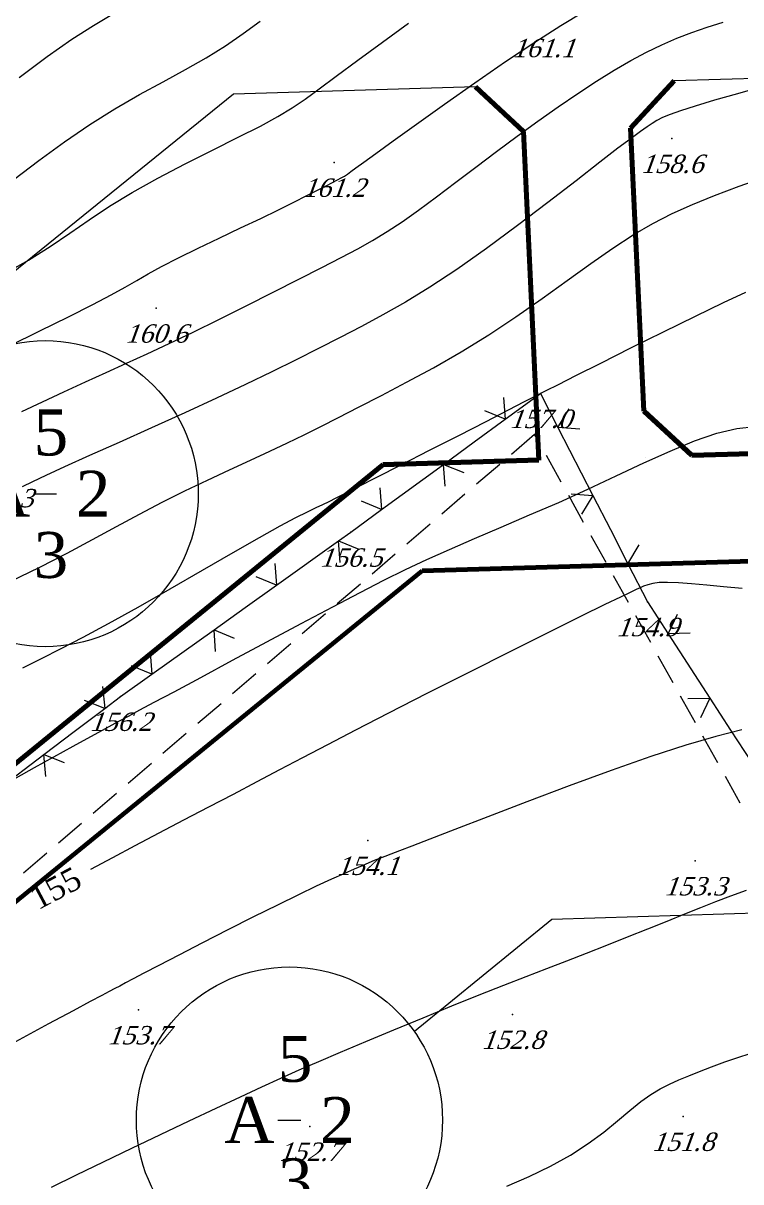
# Model space of a CAD drawing. Header units: millimetres. Extents: x 566284 to 574062, y 4517236 to 4521877.
# Drawn here: x 573625.1 to 573672, y 4518164.9 to 4518240.5 of the extents above; entities that cross this region are included whole.
import ezdxf

# ---------------------------------------------------------------- set-up
doc = ezdxf.new("R2010")
doc.units = ezdxf.units.MM
for name, color, linetype in [('ADAKENARI', 7, 'Continuous'), ('ADAOMURGA', 7, 'Continuous'), ('SM_DAIRE', 7, 'Continuous'), ('SM_YAPI', 7, 'Continuous')]:
    doc.layers.add(name, color=color, linetype=linetype)
for name, color, linetype, lineweight in [('CiT', 18, 'Continuous', 0), ('EGRI_10M', 1, 'Continuous', 0), ('EGRI_1M', 18, 'Continuous', 0), ('EGRI_2M', 18, 'Continuous', 0), ('EGRI_5M', 1, 'Continuous', 0), ('EGRI_5M_MKOT', 18, 'Continuous', 0), ('KAD_HATTAM', 1, 'Continuous', 0), ('KAD_NOKTA', 1, 'Continuous', 0), ('NKOT', 1, 'Continuous', 0), ('NOKTA', 18, 'Continuous', 0)]:
    doc.layers.add(name, color=color, linetype=linetype, lineweight=lineweight)
doc.styles.get("Standard").update_dxf_attribs({"font": 'TimesNewRoman.ttf'})

msp = doc.modelspace()

# ---------------------------------------------------------------- linework, layer by layer
at = {"layer": 'ADAKENARI', "lineweight": 0}
for p, q in [((573734.47, 4518238.768, 2.123), (573667.64, 4518236.762, 119.304)), ((573638.839, 4518235.897, 160.989), (573584.572, 4518192.004, 163.475)), ((573654.644, 4518236.371, 211.125), (573638.839, 4518235.897, 262.282))]:
    msp.add_line(p, q, dxfattribs=at)
at = {"layer": 'ADAKENARI', "lineweight": 70}
for p, q in [((573664.781, 4518233.675, 156.319), (573667.64, 4518236.762, 119.304)), ((573654.644, 4518236.371, 170.919), (573657.783, 4518233.465, 71.786)), ((573665.645, 4518215.192, 156.319), (573664.781, 4518233.675, 119.304)), ((573657.783, 4518233.465, 170.919), (573658.788, 4518211.985, 71.786)), ((573665.785, 4518212.194, 156.319), (573665.785, 4518212.195, 160.37)), ((573651.174, 4518204.753, 156.43), (573762.523, 4518208.096, 0)), ((573607.166, 4518168.971, 156.43), (573651.174, 4518204.753, 156.43))]:
    msp.add_line(p, q, dxfattribs=at)
at = {"layer": 'ADAKENARI', "lineweight": 100}
for p, q in [((573668.784, 4518212.285, 156.43), (573665.645, 4518215.192, 153.93)), ((573762.626, 4518215.102, 156.43), (573668.784, 4518212.285, 153.93)), ((573648.596, 4518211.679, -51.489), (573602.75, 4518174.402, 156.43)), ((573658.788, 4518211.985, 71.786), (573648.596, 4518211.679, -51.489))]:
    msp.add_line(p, q, dxfattribs=at)
at = {"layer": 'ADAOMURGA', "lineweight": 0}
for p, q in [((573700.913, 4518183.236, 154.348), (573659.645, 4518181.997, 156.29)), ((573659.645, 4518181.997, 156.29), (573650.657, 4518174.664, 140.441))]:
    msp.add_line(p, q, dxfattribs=at)
at = {"layer": 'CiT', "lineweight": 0}
for p, q in [((573656.592, 4518214.666), (573658.895, 4518216.349)), ((573658.895, 4518216.349), (573660.036, 4518214.125)), ((573656.478, 4518216.093), (573656.592, 4518214.666)), ((573654.574, 4518213.191), (573656.592, 4518214.666)), ((573656.592, 4518214.666), (573655.267, 4518215.207)), ((573660.036, 4518214.125), (573660.778, 4518215.349)), ((573661.463, 4518214.015), (573660.036, 4518214.125)), ((573660.036, 4518214.125), (573662.32, 4518209.677)), ((573652.555, 4518211.715), (573654.574, 4518213.191)), ((573648.519, 4518208.765), (573652.555, 4518211.715)), ((573652.669, 4518210.289), (573652.555, 4518211.715)), ((573652.555, 4518211.715), (573653.88, 4518211.174)), ((573648.405, 4518210.191), (573648.519, 4518208.765)), ((573648.519, 4518208.765), (573647.194, 4518209.306)), ((573660.893, 4518209.788), (573662.32, 4518209.677)), ((573662.32, 4518209.677), (573661.578, 4518208.453)), ((573662.32, 4518209.677), (573663.461, 4518207.453)), ((573646.501, 4518207.289), (573648.519, 4518208.765)), ((573645.709, 4518206.724), (573646.501, 4518207.289)), ((573663.461, 4518207.453), (573664.603, 4518205.229)), ((573641.639, 4518203.819), (573645.709, 4518206.724)), ((573645.807, 4518205.296), (573645.709, 4518206.724)), ((573645.709, 4518206.724), (573647.027, 4518206.168)), ((573664.603, 4518205.229), (573665.345, 4518206.453)), ((573641.542, 4518205.247), (573641.639, 4518203.819)), ((573666.03, 4518205.118), (573664.603, 4518205.229)), ((573664.603, 4518205.229), (573665.879, 4518202.744)), ((573641.639, 4518203.819), (573640.321, 4518204.375)), ((573639.605, 4518202.366), (573641.639, 4518203.819)), ((573665.879, 4518202.744), (573667.239, 4518200.647)), ((573637.57, 4518200.914), (573639.605, 4518202.366)), ((573667.239, 4518200.647), (573667.853, 4518201.939)), ((573633.5, 4518198.009), (573637.57, 4518200.914)), ((573637.668, 4518199.486), (573637.57, 4518200.914)), ((573637.57, 4518200.914), (573638.888, 4518200.358)), ((573668.67, 4518200.681), (573667.239, 4518200.647)), ((573667.239, 4518200.647), (573669.96, 4518196.452)), ((573633.403, 4518199.437), (573633.5, 4518198.009)), ((573631.466, 4518196.556), (573633.5, 4518198.009)), ((573633.5, 4518198.009), (573632.182, 4518198.565)), ((573630.293, 4518197.197), (573630.43, 4518195.773)), ((573630.43, 4518195.773), (573631.466, 4518196.556)), ((573668.529, 4518196.418), (573669.96, 4518196.452)), ((573669.96, 4518196.452), (573669.345, 4518195.159)), ((573669.96, 4518196.452), (573671.32, 4518194.354)), ((573628.437, 4518194.264), (573630.43, 4518195.773)), ((573630.43, 4518195.773), (573629.097, 4518196.292)), ((573626.443, 4518192.755), (573628.437, 4518194.264)), ((573671.32, 4518194.354), (573672.68, 4518192.257)), ((573622.456, 4518189.738), (573626.443, 4518192.755)), ((573626.581, 4518191.331), (573626.443, 4518192.755)), ((573626.443, 4518192.755), (573627.777, 4518192.236))]:
    msp.add_line(p, q, dxfattribs=at)
for p in [(573658.895, 4518216.349, 156.989), (573658.895, 4518216.349, 156.989), (573646.501, 4518207.289, 156.466), (573646.501, 4518207.289, 156.466), (573665.879, 4518202.744, 154.849), (573665.879, 4518202.744, 154.849), (573631.466, 4518196.556, 156.169), (573631.466, 4518196.556, 156.169)]:
    msp.add_point(p, dxfattribs=at)
at = {"layer": 'EGRI_10M', "lineweight": 0, "elevation": 160}
msp.add_lwpolyline([(573625.021, 4518215.166), (573626.365, 4518215.803), (573627.766, 4518216.458), (573629.164, 4518217.102), (573630.516, 4518217.717), (573631.85, 4518218.322), (573633.211, 4518218.944), (573634.645, 4518219.612), (573636.197, 4518220.353), (573637.892, 4518221.183), (573639.665, 4518222.068), (573641.432, 4518222.961), (573643.108, 4518223.815), (573644.609, 4518224.582), (573645.876, 4518225.233), (573646.958, 4518225.803), (573647.931, 4518226.347), (573648.87, 4518226.916), (573649.851, 4518227.564), (573650.934, 4518228.33), (573652.113, 4518229.199), (573653.368, 4518230.145), (573654.678, 4518231.137), (573656.022, 4518232.149), (573657.378, 4518233.154), (573658.729, 4518234.134), (573660.056, 4518235.071), (573661.34, 4518235.949), (573662.562, 4518236.751), (573663.71, 4518237.464), (573664.792, 4518238.092), (573665.825, 4518238.643), (573666.824, 4518239.127), (573667.802, 4518239.55), (573668.779, 4518239.923), (573669.78, 4518240.268), (573670.835, 4518240.607)], dxfattribs=at)
at = {"layer": 'EGRI_1M', "lineweight": 0}
for points, elevation in [([(573624.2, 4518219.458), (573626.196, 4518220.434), (573628.066, 4518221.353), (573629.654, 4518222.151), (573630.857, 4518222.785), (573631.764, 4518223.294), (573632.519, 4518223.735), (573633.262, 4518224.163), (573634.134, 4518224.638), (573635.239, 4518225.2), (573636.526, 4518225.83), (573637.91, 4518226.494), (573639.303, 4518227.158), (573640.617, 4518227.786), (573641.781, 4518228.351), (573642.785, 4518228.845), (573643.634, 4518229.27), (573644.335, 4518229.625), (573644.892, 4518229.91), (573645.317, 4518230.128), (573645.636, 4518230.294), (573645.881, 4518230.429), (573646.086, 4518230.551), (573646.281, 4518230.679), (573646.507, 4518230.84), (573646.838, 4518231.081), (573647.355, 4518231.46), (573648.138, 4518232.031), (573649.27, 4518232.851), (573650.796, 4518233.947), (573652.617, 4518235.243), (573654.602, 4518236.636), (573656.615, 4518238.022), (573658.525, 4518239.298), (573660.223, 4518240.381), (573661.7, 4518241.278)], 161), ([(573624.481, 4518230.313), (573626.132, 4518231.557), (573627.791, 4518232.779), (573629.447, 4518233.923), (573631.087, 4518234.947), (573632.692, 4518235.867), (573634.238, 4518236.71), (573635.703, 4518237.505), (573637.064, 4518238.28), (573638.31, 4518239.059), (573639.472, 4518239.854), (573640.591, 4518240.673)], 163), ([(573673.35, 4518236.381), (573671.759, 4518235.926), (573670.27, 4518235.496), (573669.002, 4518235.118), (573668.045, 4518234.814), (573667.358, 4518234.57), (573666.869, 4518234.364), (573666.504, 4518234.177), (573666.19, 4518233.986), (573665.855, 4518233.765), (573665.423, 4518233.459), (573664.816, 4518233.011), (573663.958, 4518232.36), (573662.773, 4518231.448), (573661.218, 4518230.243), (573659.382, 4518228.829), (573657.388, 4518227.317), (573655.36, 4518225.82), (573653.422, 4518224.448), (573651.666, 4518223.287), (573650.076, 4518222.313), (573648.601, 4518221.477), (573647.196, 4518220.727), (573645.811, 4518220.013), (573644.4, 4518219.293), (573642.925, 4518218.547), (573641.348, 4518217.763), (573639.63, 4518216.93), (573637.734, 4518216.036), (573635.651, 4518215.079), (573633.485, 4518214.101), (573631.368, 4518213.153), (573629.431, 4518212.288), (573627.807, 4518211.556), (573626.589, 4518210.994), (573625.704, 4518210.572), (573625.043, 4518210.247)], 159), ([(573625.08, 4518198.422), (573626.3, 4518199.034), (573627.587, 4518199.68), (573629.022, 4518200.42), (573630.683, 4518201.312), (573632.613, 4518202.39), (573634.706, 4518203.585), (573636.819, 4518204.803), (573638.81, 4518205.953), (573640.536, 4518206.939), (573641.891, 4518207.691), (573642.91, 4518208.235), (573643.666, 4518208.619), (573644.232, 4518208.891), (573644.682, 4518209.1), (573645.09, 4518209.293), (573645.55, 4518209.519), (573646.16, 4518209.826), (573647.016, 4518210.263), (573648.214, 4518210.876), (573649.805, 4518211.691), (573651.648, 4518212.635), (573653.554, 4518213.612), (573655.337, 4518214.526), (573656.808, 4518215.28), (573657.846, 4518215.812), (573658.594, 4518216.194), (573659.263, 4518216.535), (573660.063, 4518216.939), (573661.204, 4518217.514), (573662.828, 4518218.331), (573664.804, 4518219.321), (573666.934, 4518220.381), (573669.019, 4518221.406), (573670.86, 4518222.293), (573672.315, 4518222.963)], 157), ([(573672.33, 4518183.875), (573671.308, 4518183.514), (573670.337, 4518183.146), (573669.356, 4518182.755), (573668.305, 4518182.329), (573667.14, 4518181.857), (573665.88, 4518181.351), (573664.561, 4518180.824), (573663.217, 4518180.292), (573661.886, 4518179.77), (573660.587, 4518179.268), (573659.286, 4518178.767), (573657.933, 4518178.244), (573656.479, 4518177.675), (573654.874, 4518177.037), (573653.093, 4518176.317), (573651.204, 4518175.544), (573649.299, 4518174.757), (573647.471, 4518173.994), (573645.812, 4518173.296), (573644.383, 4518172.687), (573643.114, 4518172.137), (573641.907, 4518171.601), (573640.661, 4518171.035), (573639.277, 4518170.393), (573637.683, 4518169.646), (573635.921, 4518168.812), (573634.06, 4518167.926), (573632.169, 4518167.021), (573630.32, 4518166.131), (573628.567, 4518165.283), (573626.918, 4518164.48)], 153)]:
    msp.add_lwpolyline(points, dxfattribs=dict(at, elevation=elevation))
at = {"layer": 'EGRI_2M', "lineweight": 0}
for points, elevation in [([(573624.834, 4518236.984), (573626.671, 4518238.364), (573628.278, 4518239.48), (573629.696, 4518240.386), (573630.997, 4518241.172)], 164), ([(573623.868, 4518224.166), (573625.448, 4518225.064), (573626.856, 4518225.945), (573628.151, 4518226.816), (573629.419, 4518227.689), (573630.748, 4518228.574), (573632.223, 4518229.482), (573633.897, 4518230.415), (573635.687, 4518231.348), (573637.478, 4518232.249), (573639.154, 4518233.082), (573640.599, 4518233.817), (573641.74, 4518234.437), (573642.67, 4518234.998), (573643.525, 4518235.574), (573644.443, 4518236.241), (573645.557, 4518237.071), (573646.962, 4518238.111), (573648.573, 4518239.297), (573650.264, 4518240.537)], 162), ([(573624.255, 4518204.062), (573626.19, 4518205.007), (573627.977, 4518205.925), (573629.631, 4518206.808), (573631.189, 4518207.656), (573632.69, 4518208.469), (573634.172, 4518209.247), (573635.661, 4518209.989), (573637.139, 4518210.694), (573638.576, 4518211.36), (573639.942, 4518211.985), (573641.208, 4518212.568), (573642.36, 4518213.112), (573643.449, 4518213.641), (573644.543, 4518214.186), (573645.708, 4518214.778), (573647.012, 4518215.445), (573648.504, 4518216.211), (573650.151, 4518217.076), (573651.903, 4518218.032), (573653.711, 4518219.07), (573655.523, 4518220.183), (573657.295, 4518221.358), (573659.006, 4518222.555), (573660.642, 4518223.732), (573662.187, 4518224.842), (573663.626, 4518225.842), (573664.957, 4518226.701), (573666.227, 4518227.44), (573667.497, 4518228.094), (573668.826, 4518228.698), (573670.274, 4518229.286), (573671.874, 4518229.884), (573673.558, 4518230.473)], 158), ([(573624.65, 4518191.248), (573625.848, 4518191.917), (573627.112, 4518192.618), (573628.364, 4518193.307), (573629.526, 4518193.944), (573630.519, 4518194.485), (573631.303, 4518194.91), (573631.988, 4518195.279), (573632.726, 4518195.674), (573633.666, 4518196.177), (573634.958, 4518196.869), (573636.699, 4518197.804), (573638.773, 4518198.917), (573641.015, 4518200.119), (573643.257, 4518201.315), (573645.33, 4518202.415), (573647.114, 4518203.349), (573648.665, 4518204.143), (573650.086, 4518204.844), (573651.481, 4518205.502), (573652.951, 4518206.163), (573654.576, 4518206.867), (573656.336, 4518207.618), (573658.187, 4518208.409), (573660.085, 4518209.235), (573661.987, 4518210.09), (573663.851, 4518210.961), (573665.651, 4518211.808), (573667.362, 4518212.585), (573668.96, 4518213.246), (573670.42, 4518213.744), (573671.73, 4518214.048), (573672.923, 4518214.19)], 156), ([(573672.061, 4518194.375), (573670.348, 4518193.947), (573668.383, 4518193.373), (573666.112, 4518192.634), (573663.523, 4518191.726), (573660.762, 4518190.713), (573658.014, 4518189.679), (573655.467, 4518188.704), (573653.305, 4518187.87), (573651.666, 4518187.239), (573650.493, 4518186.788), (573649.682, 4518186.477), (573649.127, 4518186.265), (573648.722, 4518186.109), (573648.375, 4518185.973), (573648.038, 4518185.836), (573647.672, 4518185.683), (573647.244, 4518185.5), (573646.714, 4518185.27), (573646.052, 4518184.978), (573645.236, 4518184.612), (573644.251, 4518184.157), (573643.081, 4518183.602), (573641.709, 4518182.934), (573640.14, 4518182.152), (573638.468, 4518181.305), (573636.806, 4518180.454), (573635.268, 4518179.661), (573633.969, 4518178.986), (573632.989, 4518178.476), (573632.287, 4518178.107), (573631.785, 4518177.842), (573631.41, 4518177.643), (573631.085, 4518177.472), (573630.728, 4518177.286), (573630.231, 4518177.026), (573629.478, 4518176.628), (573628.356, 4518176.028), (573626.748, 4518175.162), (573624.594, 4518173.996)], 154), ([(573656.699, 4518164.569), (573658.149, 4518165.205), (573659.553, 4518165.882), (573660.856, 4518166.597), (573662.013, 4518167.348), (573663.033, 4518168.106), (573663.932, 4518168.838), (573664.731, 4518169.511), (573665.448, 4518170.092), (573666.102, 4518170.558), (573666.718, 4518170.929), (573667.32, 4518171.236), (573667.933, 4518171.508), (573668.583, 4518171.776), (573669.291, 4518172.065), (573670.074, 4518172.374), (573670.947, 4518172.697), (573671.922, 4518173.027), (573673.016, 4518173.357)], 152)]:
    msp.add_lwpolyline(points, dxfattribs=dict(at, elevation=elevation))
at = {"layer": 'EGRI_5M', "lineweight": 0, "elevation": 155}
msp.add_lwpolyline([(573672.067, 4518203.601), (573670.86, 4518203.71), (573669.755, 4518203.816), (573668.767, 4518203.909), (573667.912, 4518203.976), (573667.204, 4518204.006), (573666.652, 4518203.991), (573666.228, 4518203.937), (573665.901, 4518203.856), (573665.636, 4518203.756), (573665.399, 4518203.65), (573665.143, 4518203.533), (573664.756, 4518203.355), (573664.114, 4518203.05), (573663.092, 4518202.554), (573661.564, 4518201.802), (573659.462, 4518200.758), (573656.939, 4518199.498), (573654.207, 4518198.127), (573651.476, 4518196.748), (573648.956, 4518195.466), (573646.805, 4518194.359), (573644.973, 4518193.406), (573643.358, 4518192.557), (573641.856, 4518191.765), (573640.367, 4518190.979), (573638.811, 4518190.163), (573637.2, 4518189.322), (573635.571, 4518188.472), (573633.961, 4518187.629), (573632.405, 4518186.808), (573630.928, 4518186.021), (573629.498, 4518185.254)], dxfattribs=at)
at = {"layer": 'KAD_HATTAM', "lineweight": 0}
for p, q in [((573658.512, 4518213.672), (573656.994, 4518212.369)), ((573658.793, 4518213.168), (573658.512, 4518213.672)), ((573656.236, 4518211.718), (573654.718, 4518210.415)), ((573660.255, 4518210.549), (573659.28, 4518212.295)), ((573653.959, 4518209.764), (573652.442, 4518208.461)), ((573661.717, 4518207.929), (573660.742, 4518209.675)), ((573651.683, 4518207.81), (573650.165, 4518206.507)), ((573663.178, 4518205.309), (573662.204, 4518207.056)), ((573649.407, 4518205.856), (573647.889, 4518204.553)), ((573664.64, 4518202.689), (573663.666, 4518204.436)), ((573647.13, 4518203.901), (573645.613, 4518202.599)), ((573644.854, 4518201.947), (573643.337, 4518200.645)), ((573666.102, 4518200.07), (573665.127, 4518201.816)), ((573642.578, 4518199.993), (573641.06, 4518198.69)), ((573667.564, 4518197.45), (573666.589, 4518199.196)), ((573640.302, 4518198.039), (573638.784, 4518196.736)), ((573669.026, 4518194.83), (573668.051, 4518196.577)), ((573638.025, 4518196.085), (573636.508, 4518194.782)), ((573635.749, 4518194.131), (573634.232, 4518192.828)), ((573670.487, 4518192.21), (573669.513, 4518193.957)), ((573633.473, 4518192.177), (573631.955, 4518190.874)), ((573671.949, 4518189.591), (573670.975, 4518191.337)), ((573631.197, 4518190.223), (573629.679, 4518188.92)), ((573628.92, 4518188.268), (573627.403, 4518186.966)), ((573626.644, 4518186.314), (573625.127, 4518185.012))]:
    msp.add_line(p, q, dxfattribs=at)
at = {"layer": 'KAD_NOKTA', "lineweight": 0}
msp.add_point((573658.512, 4518213.672), dxfattribs=at)
at = {"layer": 'NOKTA', "lineweight": 0}
for p in [(573667.486, 4518232.999, 158.643), (573645.41, 4518231.439, 161.244), (573633.791, 4518221.914, 160.553), (573658.897, 4518216.338, 156.998), (573646.502, 4518207.282, 156.476), (573665.881, 4518202.741, 154.859), (573631.466, 4518196.555, 156.178), (573647.613, 4518187.149, 154.128), (573669.005, 4518185.811, 153.301), (573632.624, 4518176.082, 153.744), (573657.072, 4518175.785, 152.81), (573643.836, 4518168.47, 152.653), (573668.208, 4518169.121, 151.766)]:
    msp.add_point(p, dxfattribs=at)
at = {"layer": 'SM_DAIRE', "lineweight": 0}
for centre in [(573626.537, 4518209.802), (573642.494, 4518168.887)]:
    msp.add_circle(centre, 10, dxfattribs=at)
at = {"layer": 'SM_YAPI', "lineweight": 0}
for p, q in [((573625.787, 4518209.802), (573627.287, 4518209.802)), ((573641.744, 4518168.887), (573643.244, 4518168.887))]:
    msp.add_line(p, q, dxfattribs=at)

# ---------------------------------------------------------------- texts
at = {"layer": 'EGRI_5M_MKOT', "lineweight": 0}
msp.add_text('155', height=1.5, rotation=28.00152, dxfattribs=at).set_placement((573626.065, 4518182.579))
at = {"layer": 'NKOT', "lineweight": 0, "oblique": 20}
for s, p in [('161.1', (573657.042, 4518238.313)), ('158.6', (573665.43, 4518230.748)), ('161.2', (573643.354, 4518229.188)), ('160.6', (573631.735, 4518219.663)), ('157.0', (573656.841, 4518214.087)), ('159.3', (573621.658, 4518208.912)), ('156.5', (573644.446, 4518205.031)), ('154.9', (573663.825, 4518200.49)), ('156.2', (573629.41, 4518194.304)), ('154.1', (573645.557, 4518184.898)), ('153.3', (573666.949, 4518183.56)), ('153.7', (573630.568, 4518173.831)), ('152.8', (573655.016, 4518173.534)), ('151.8', (573666.152, 4518166.87)), ('152.7', (573641.78, 4518166.219))]:
    msp.add_text(s, height=1.2, dxfattribs=at).set_placement(p)
at = {"layer": 'SM_YAPI', "lineweight": 0}
for s, rotation, p in [('5', 0, (573625.779, 4518212.302)), ('2', 360.00001, (573628.537, 4518208.302)), ('3', 360.00001, (573625.779, 4518204.302)), ('5', 0, (573641.735, 4518171.387)), ('A', 0, (573638.244, 4518167.387))]:
    msp.add_text(s, height=3, rotation=rotation, dxfattribs=at).set_placement(p)
for s, p in [('A', (573622.287, 4518208.302)), ('2', (573644.494, 4518167.387)), ('3', (573641.735, 4518163.387))]:
    msp.add_text(s, height=3, dxfattribs=at).set_placement(p)

doc.saveas('drawing.dxf')
